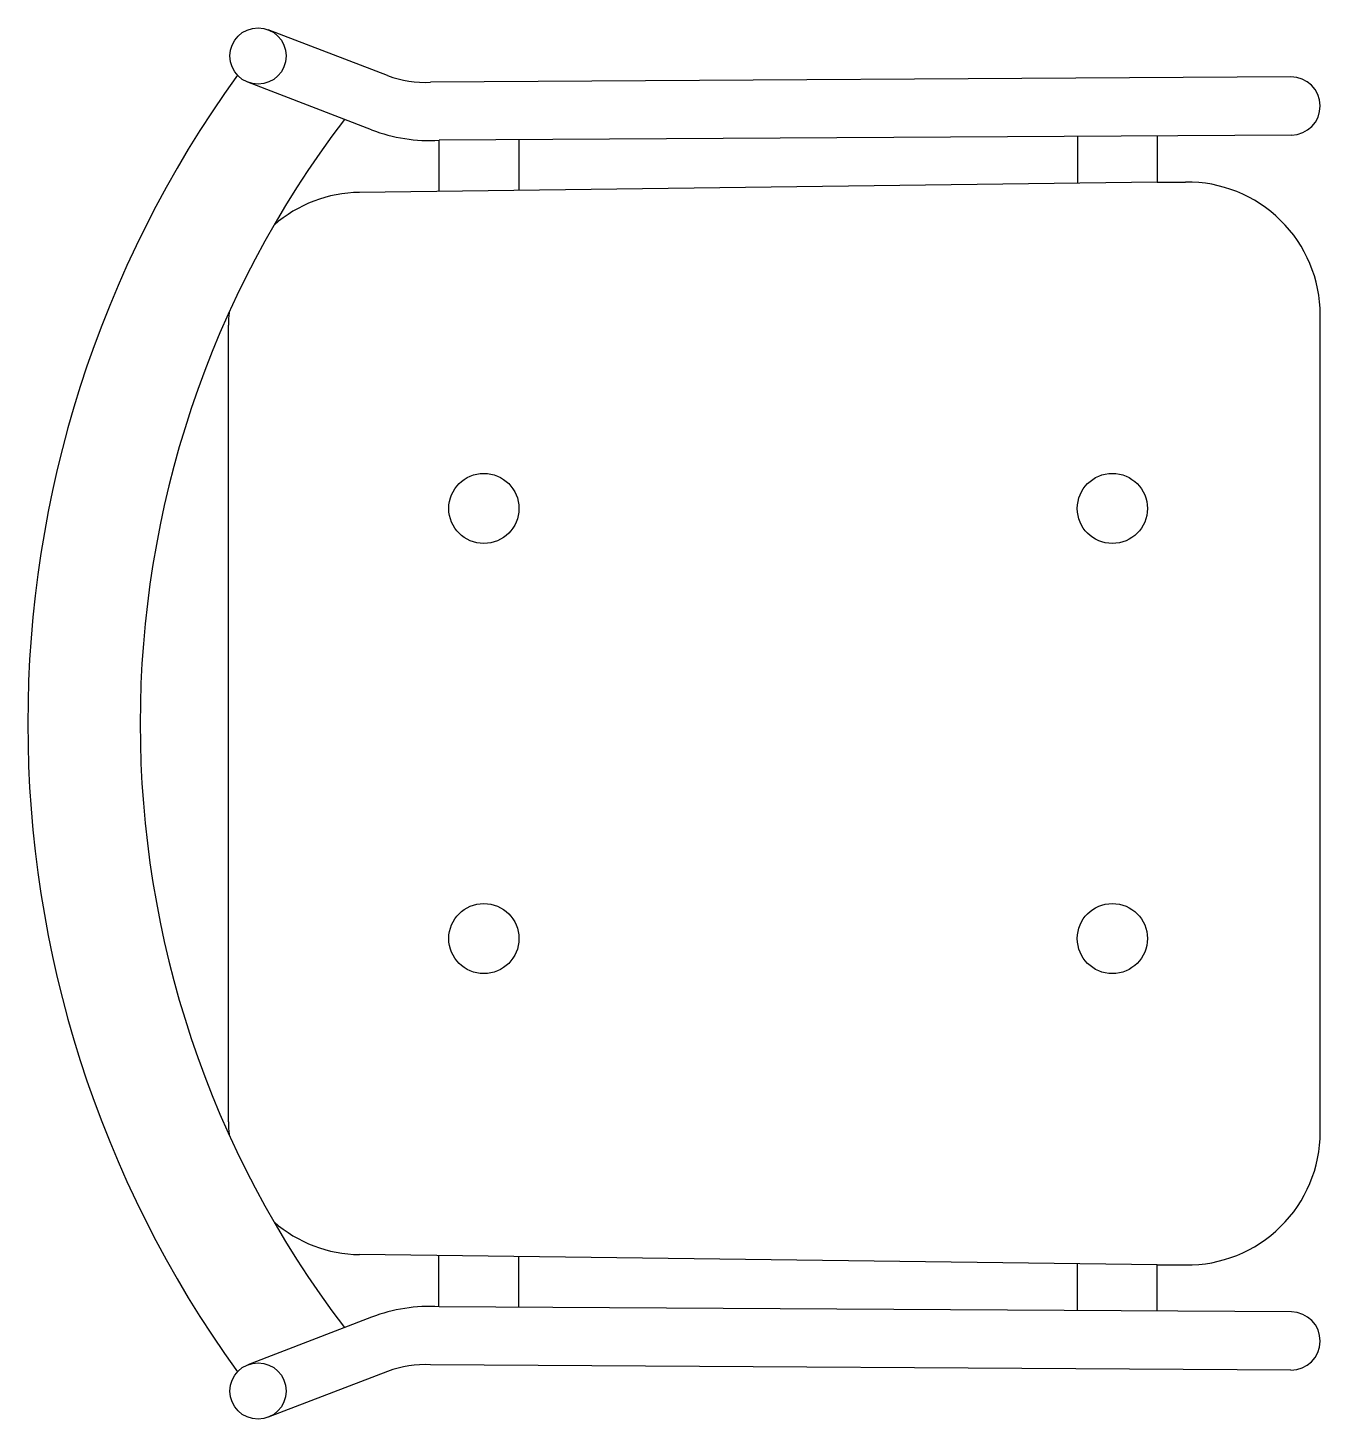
# Model space of a CAD drawing. Header units: millimetres. Extents: x -881.665 to -881.179, y 2725.701 to 2726.224.
import ezdxf

# ---------------------------------------------------------------- set-up
doc = ezdxf.new("R2010")
doc.units = ezdxf.units.MM
doc.header["$LTSCALE"] = 10
doc.layers.add('Móveis_cadeiras', color=2, linetype='Continuous')

msp = doc.modelspace()

# ---------------------------------------------------------------- linework, layer by layer
at = {"layer": 'Móveis_cadeiras'}
for p, q in [((-881.5300137115894, 2726.206489815236), (-881.5749706992781, 2726.223748665157)), ((-881.5360575137231, 2726.186078149192), (-881.582577711042, 2726.203963247025)), ((-881.1900592703662, 2726.205979057138), (-881.5138247684615, 2726.20400656713)), ((-881.1898458486631, 2726.184108287744), (-881.5105900969152, 2726.182165280023)), ((-881.1898458486631, 2725.741287510114), (-881.5105900969152, 2725.743230517836)), ((-881.5360575137231, 2725.739317648667), (-881.582577711042, 2725.721432550834)), ((-881.1900592703662, 2725.719416740721), (-881.5138247684615, 2725.721389230729)), ((-881.5300137115894, 2725.718905982623), (-881.5749706992781, 2725.701647132702))]:
    msp.add_line(p, q, dxfattribs=at)
at = {"layer": 'Móveis_cadeiras', "color": 1}
for p, q in [((-881.5106685987453, 2726.182160447067), (-881.5106685987452, 2726.162926276896)), ((-881.4806685987451, 2726.182346538774), (-881.4806685987451, 2726.163315095042)), ((-881.2703583604467, 2726.183620558244), (-881.2703583604467, 2726.166040842939)), ((-881.2403583604467, 2726.183802292544), (-881.2403583604467, 2726.166429661085)), ((-881.2403583604467, 2726.166429661085), (-881.5405643976628, 2726.162538809259)), ((-881.2403583604467, 2726.166429661085), (-881.2296646299943, 2726.166429661085)), ((-881.1790166541716, 2725.808961937872), (-881.1790166541715, 2726.116433859988)), ((-881.5899164218397, 2725.812852789697), (-881.5899164218398, 2726.112543008162)), ((-881.2403583604469, 2725.758966136775), (-881.5405643976625, 2725.762856988601)), ((-881.5106685987453, 2725.743235350793), (-881.5106685987452, 2725.762469520964)), ((-881.4806685987451, 2725.743049259086), (-881.4806685987451, 2725.762080702818)), ((-881.2703583604467, 2725.741775239616), (-881.2703583604467, 2725.759354954921)), ((-881.2403583604467, 2725.741593505316), (-881.2403583604467, 2725.758966136775)), ((-881.2403583604467, 2725.758966136775), (-881.2296646299944, 2725.758966136775))]:
    msp.add_line(p, q, dxfattribs=at)
at = {"layer": 'Móveis_cadeiras'}
for centre in [(-881.578769216343, 2726.213854038012), (-881.578769216343, 2725.711541759847)]:
    msp.add_circle(centre, 0.0105986970059294, dxfattribs=at)
at = {"layer": 'Móveis_cadeiras', "color": 1}
for centre in [(-881.4937657040238, 2726.043620035093), (-881.2572290697414, 2726.043620035093), (-881.4937657040238, 2725.881775762767), (-881.2572290697414, 2725.881775762767)]:
    msp.add_circle(centre, 0.0132, dxfattribs=at)
at = {"layer": 'Móveis_cadeiras'}
for centre, radius, start, end in [((-881.2487334557972, 2725.962697898929), 0.4166793323352452, 144.1649620922858, 215.8350379084769), ((-881.5162155148008, 2726.242432265978), 0.0385, 248.9983569234049, 273.5602042144202), ((-881.1899525595147, 2726.195043672441), 0.0109359053430966, 270.5590921155899, 90.55909211497107), ((-881.2487334557972, 2725.962697898929), 0.3743877363273396, 142.6197542148408, 217.3802457851592), ((-881.5143469840203, 2726.24254852107), 0.0605, 248.9703063899807, 273.5602042144202), ((-881.5143469840203, 2725.682847276789), 0.0605, 86.43979578557982, 111.0296936100193), ((-881.1899525595147, 2725.730352125418), 0.0109359053430966, 269.440907885029, 89.44090788441007), ((-881.5162155148008, 2725.682963531881), 0.0385, 86.43979578557982, 111.0016430765951)]:
    msp.add_arc(centre, radius, start, end, dxfattribs=at)
at = {"layer": 'Móveis_cadeiras', "color": 1}
for centre, start, end in [((-881.2290166541715, 2726.116433859988), 359.9999999999841, 90.74254638356939), ((-881.5399164218398, 2726.112543008162), 90.7425463835886, 131.0605847137302), ((-881.5399164218398, 2726.112543008162), 174.4779816614582, 180), ((-881.5399164218397, 2725.812852789697), 180.0000000000214, 185.522018339073), ((-881.2290166541716, 2725.808961937872), 269.2574536164304, 0), ((-881.5399164218397, 2725.812852789697), 228.9394152849958, 269.2574536165714)]:
    msp.add_arc(centre, 0.05, start, end, dxfattribs=at)

doc.saveas('drawing.dxf')
